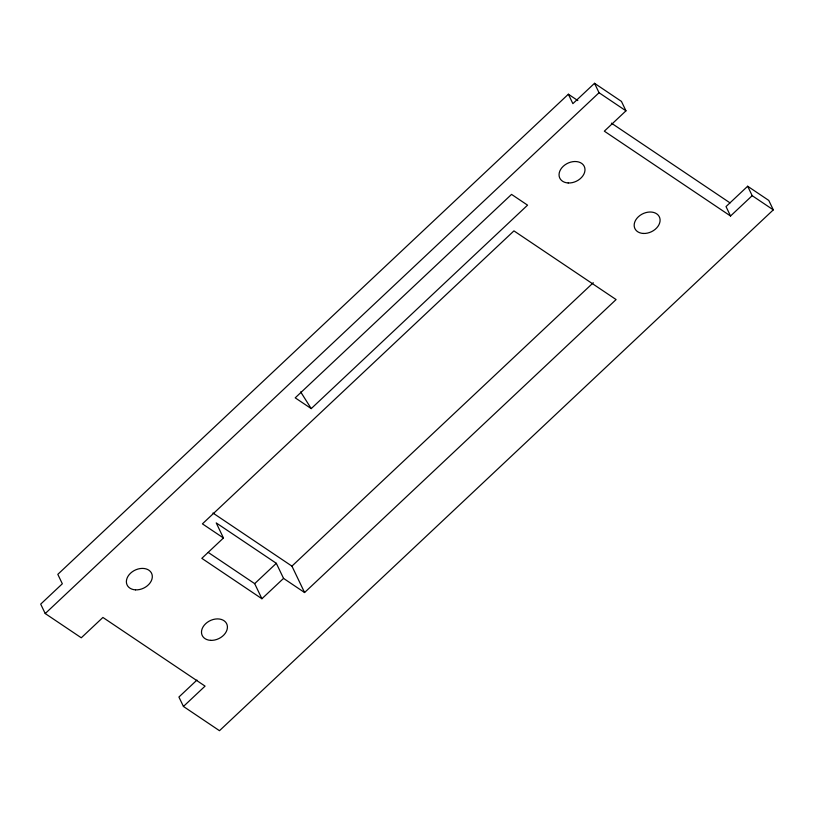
<?xml version="1.0" encoding="UTF-8"?>
<svg xmlns="http://www.w3.org/2000/svg" width="814" height="814" viewBox="0 0 814 814"><rect width="100%" height="100%" fill="white"/><g stroke="black" fill="none" stroke-linecap="round" stroke-linejoin="round"><path stroke-width="1.22" d="M577.818 100.57L568.365 94.221L57.814 574.348L62.332 583.78L40.7 604.12L45.218 613.553L81.278 637.789L102.91 617.45L205.067 686.121L183.435 706.46L219.485 730.697L773.3 209.87L768.782 200.437L747.659 186.243L726.027 206.583L730.545 216.015L752.177 195.675L747.659 186.243M730.545 216.015L604.334 131.176L625.966 110.826L621.448 101.404L594.525 83.303L572.883 103.643L568.365 94.221M45.218 613.553L599.043 92.735L594.525 83.303M311.223 408.608L527.564 205.159L511.548 194.393L295.207 397.843L311.223 408.608L300.651 391.88M223.453 537.993L201.821 558.343L261.915 598.738L283.547 578.388L276.322 563.308L216.229 522.914L223.453 537.993L202.421 523.86L513.939 230.891L616.096 299.562L304.578 592.531L283.547 578.388M261.915 598.738L254.68 583.648L276.322 563.308M304.578 592.531L291.931 566.127L593.284 282.723M196.947 680.077L178.917 697.028L183.435 706.46M599.043 92.735L625.966 110.826M752.177 195.675L773.3 209.87M611.406 123.148L730.036 202.89M212.942 513.034L291.931 566.127M208.292 552.472L254.68 583.648M568.182 182.967A13.563 9.972 -25.6 0 0 584.666 167.46A13.563 9.972 -25.6 0 0 563.207 166.321A13.563 9.972 -25.6 0 0 568.182 182.967M643.294 233.455A13.563 9.972 -25.6 0 0 659.778 217.948A13.563 9.972 -25.6 0 0 638.318 216.819A13.563 9.972 -25.6 0 0 643.294 233.455M135.511 589.855A13.563 9.972 -25.6 0 0 151.994 574.348A13.563 9.972 -25.6 0 0 130.525 573.219A13.563 9.972 -25.6 0 0 135.511 589.855M210.623 640.353A13.563 9.972 -25.6 0 0 227.106 624.847A13.563 9.972 -25.6 0 0 205.647 623.707A13.563 9.972 -25.6 0 0 210.623 640.353"/></g></svg>
